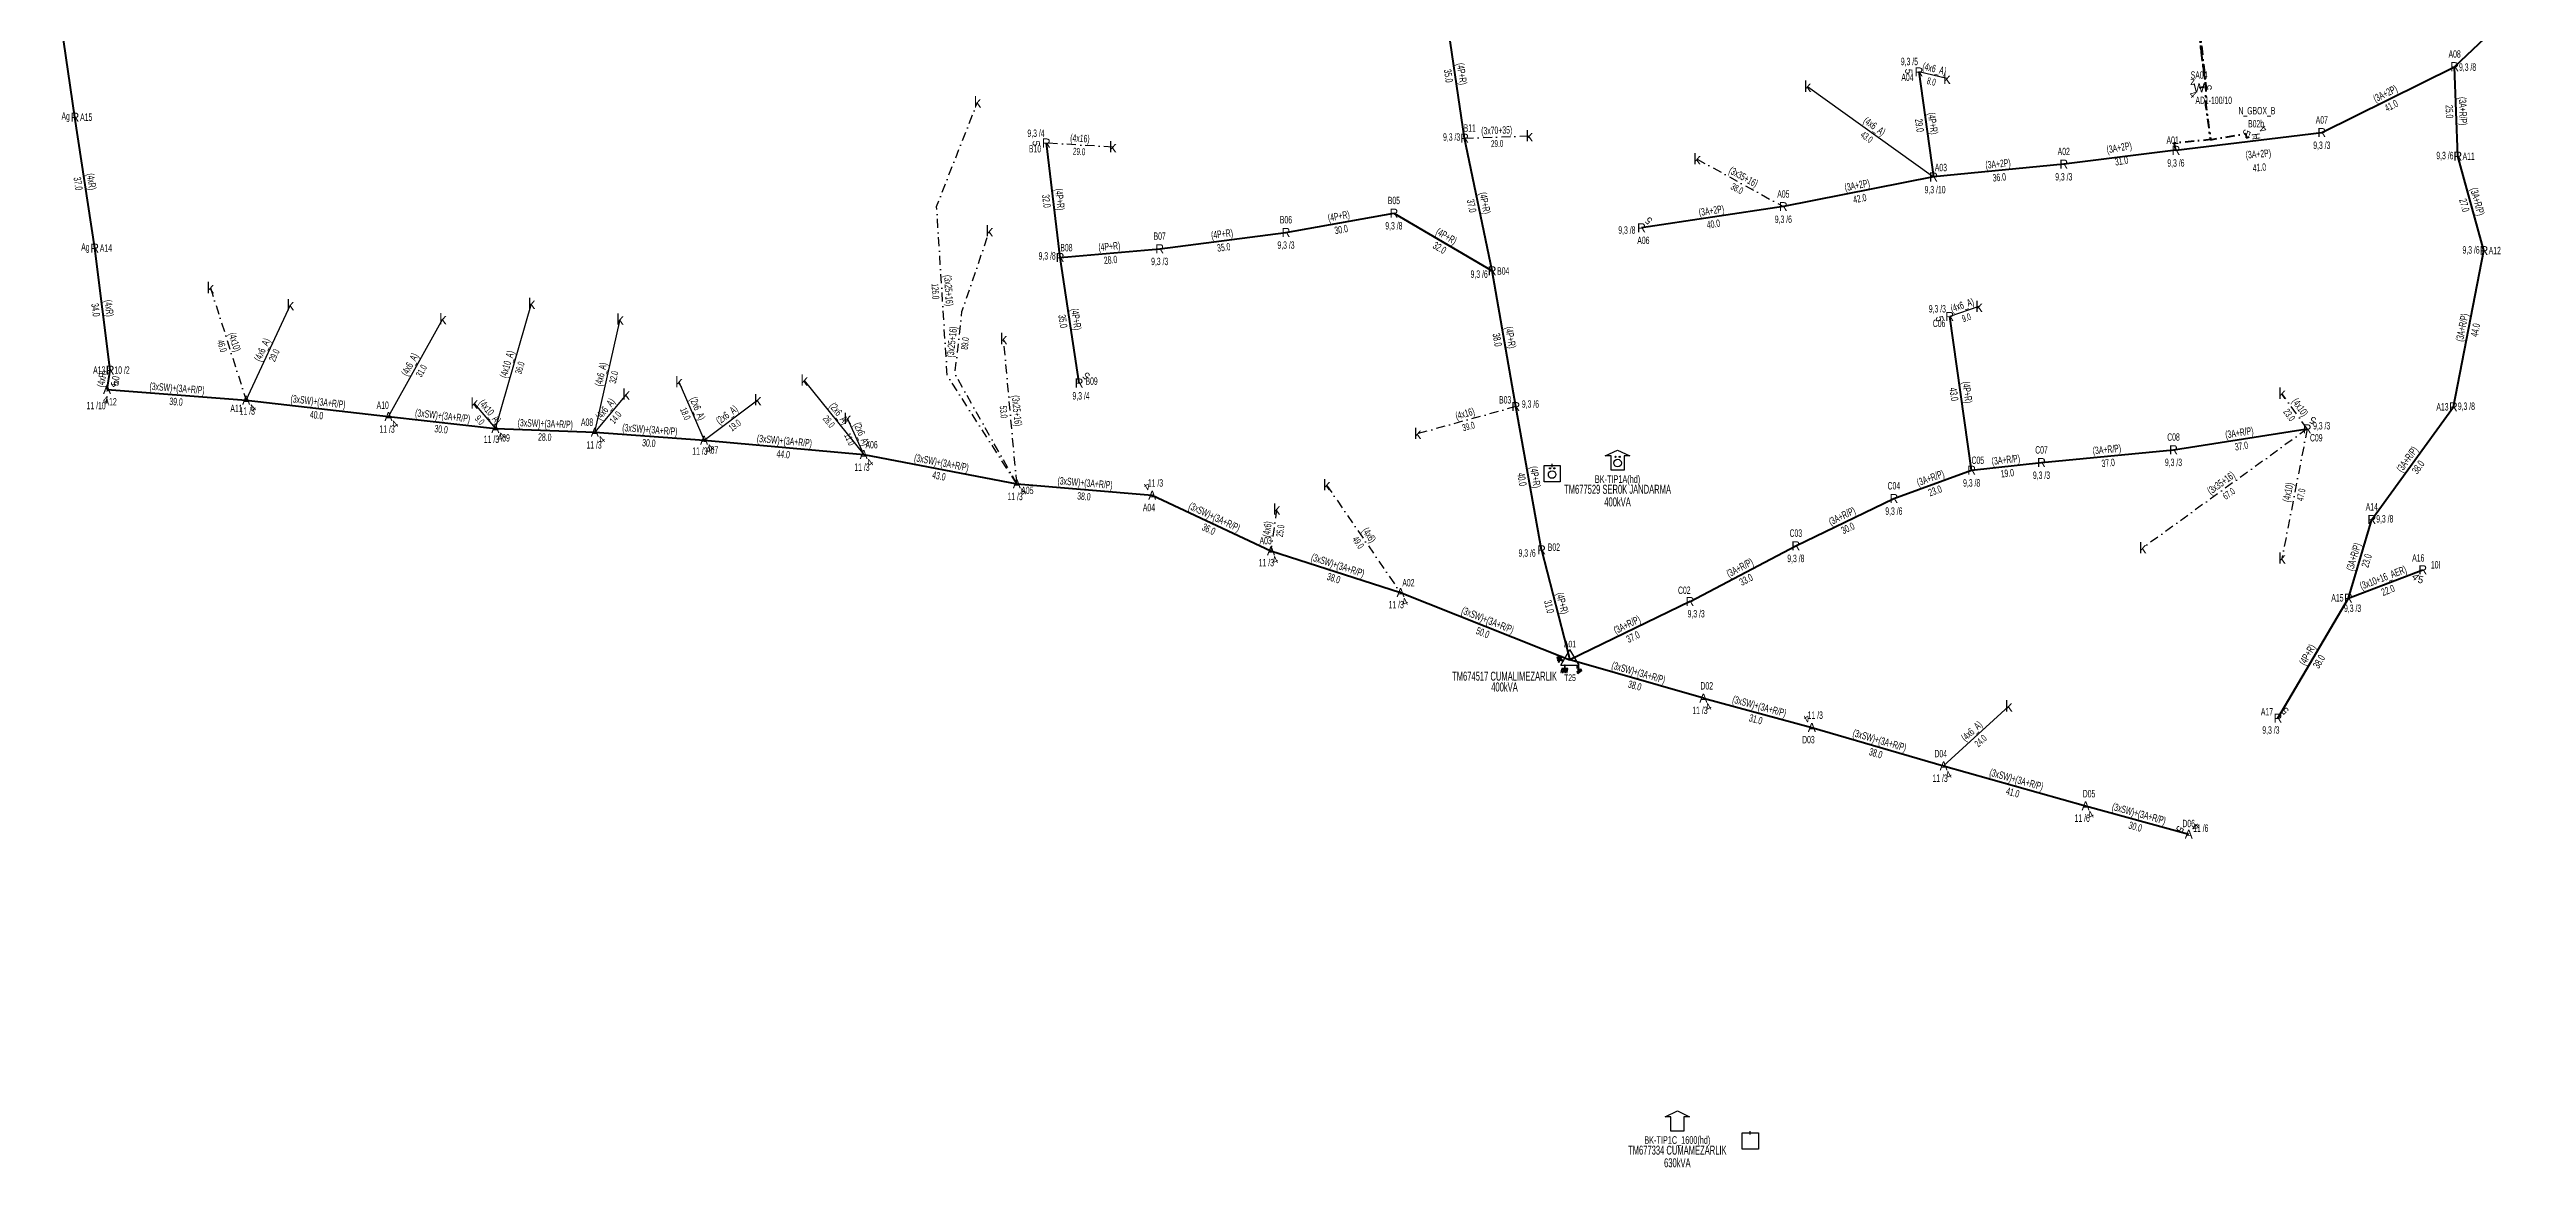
# Model space of a CAD drawing. Header units: millimetres. Extents: x 595692 to 597161, y 4087450 to 4088540.
# Drawn here: x 595716 to 596401, y 4087608 to 4087917 of the extents above; entities that cross this region are included whole.
import ezdxf
from ezdxf.enums import TextEntityAlignment as Align

# ---------------------------------------------------------------- set-up
doc = ezdxf.new("R2010")
doc.units = ezdxf.units.MM
doc.linetypes.add('DASHDOT', pattern=[5, 2.5, -1.25, 0, -1.25])
for name, color, linetype, lineweight in [('DIREK_AG_MEVCUT', 120, 'Continuous', 25), ('DIREK_AYD_MEVCUT', 190, 'Continuous', 25), ('DIREK_BOX_MEVCUT', 5, 'Continuous', 25), ('DIREK_OG_MEVCUT', 16, 'Continuous', 25), ('HAT_ABONE_HAVAI_MEVCUT', 56, 'Continuous', 30), ('HAT_ABONE_YERALTI_MEVCUT', 56, 'DASHDOT', 30), ('HAT_AG_HAVAI_MEVCUT', 126, 'Continuous', 50), ('HAT_AG_YERALTI_MEVCUT', 126, 'DASHDOT', 50), ('HAT_AYD_YERALTI_MEVCUT', 150, 'DASHDOT', 40), ('HAT_BOX_YERALTI_MEVCUT', 192, 'DASHDOT', 50), ('HAT_OG_HAVAI_MEVCUT', 48, 'Continuous', 70), ('KOFRE_ABONE_MEVCUT', 6, 'Continuous', 25), ('TRAFO_MEVCUT', 5, 'Continuous', 30), ('TRAFO_TADILAT_BYSK', 5, 'Continuous', 30)]:
    doc.layers.add(name, color=color, linetype=linetype, lineweight=lineweight)
doc.styles.add('Direk', font='B_CAD')
doc.styles.get("Standard").update_dxf_attribs({"font": 'Arial'})

# ---------------------------------------------------------------- blocks, each defined once
blk = doc.blocks.new('MEV_BINA_KARE')
at = {"layer": 'TRAFO_MEVCUT', "linetype": 'Continuous'}
for p, q in [((-2.25, -2.25), (-2.25, 2.25)), ((-2.25, 2.25), (2.25, 2.25)), ((0, 1.8), (0, 2.7)), ((2.25, 2.25), (2.25, -2.25)), ((2.25, -2.25), (-2.25, -2.25))]:
    blk.add_line(p, q, dxfattribs=at)
blk = doc.blocks.new('MEV_BETKOSK')
at = {"layer": 'TRAFO_MEVCUT', "linetype": 'Continuous'}
for p, q in [((-3.4, 2), (0, 3.6)), ((-1.8, 2), (-3.4, 2)), ((-1.8, -2), (-1.8, 2)), ((0, 3.6), (3.4, 2)), ((3.4, 2), (1.8, 2)), ((1.8, 2), (1.8, -2)), ((1.8, -2), (-1.8, -2))]:
    blk.add_line(p, q, dxfattribs=at)
blk = doc.blocks.new('MEV_DIREK')
h = blk.add_hatch(color=32)
h.paths.add_polyline_path([(-2.14, 0.97), (-2.35, 1.09), (-3.31, -0.55), (-3.09, -0.67), (-2.67, 0.06), (-1.89, -0.39), (-1.79, -0.22), (-2.56, 0.23)])
h.paths.add_polyline_path([(-3.46, -0.17), (-3.33, -0.25), (-2.61, 0.99), (-2.74, 1.06)])
h.paths.add_polyline_path([(-3.54, 0.29), (-3.41, 0.22), (-3.05, 0.82), (-3.18, 0.9)])
h.paths.add_polyline_path([(-3.58, 0.81), (-3.66, 0.68), (-3.53, 0.61), (-3.45, 0.74)])
h.paths.add_polyline_path([(-1.51, -2.34), (-2.26, -2.33), (-2.52, -3.47), (-2.42, -3.47), (-2.21, -2.53), (-1.91, -2.54), (-2.12, -3.47), (-2.02, -3.47), (-1.81, -2.54), (-1.51, -2.54), (-1.72, -3.47), (-1.62, -3.48), (-1.41, -2.54), (-1.11, -2.54), (-1.32, -3.48), (-1.22, -3.48), (-1.01, -2.54), (-0.71, -2.55), (-0.92, -3.48), (-0.82, -3.48), (-0.56, -2.35), (-1.31, -2.34), (-1.31, -1.44), (-1.51, -1.44)])
at = {"layer": 'TRAFO_MEVCUT'}
for points in [[(2.35, -1.57), (2.12, -1.92), (2.08, -1.44), (1.94, -1.44), (2.01, -2.32), (2.25, -1.96), (2.31, -2.67), (2.1, -2.67), (2.39, -2.87), (2.4, -2.86), (2.64, -2.49), (2.45, -2.63)], [(2.35, -1.57), (2.12, -1.92), (2.08, -1.44), (1.94, -1.44), (2.01, -2.32), (2.25, -1.96), (2.31, -2.67), (2.1, -2.67), (2.39, -2.87), (1.98, -3.19), (2.2, -3.79), (2.26, -3.74), (2.08, -3.26), (2.26, -3.13), (2.44, -3.6), (2.49, -3.56), (2.32, -3.08), (2.49, -2.94), (2.67, -3.42), (2.73, -3.38), (2.55, -2.9), (2.73, -2.76), (2.91, -3.24), (2.97, -3.2), (2.79, -2.72), (2.97, -2.58), (3.15, -3.06), (3.21, -3.01), (2.98, -2.42), (2.4, -2.86), (2.64, -2.49), (2.45, -2.63)], [(2.97, -2.58), (3.15, -3.06), (3.21, -3.01), (2.98, -2.42), (2.4, -2.86), (2.64, -2.49), (2.45, -2.63), (2.35, -1.57), (2.12, -1.92), (2.08, -1.44), (1.94, -1.44), (2.01, -2.32), (2.25, -1.96), (2.31, -2.67), (2.1, -2.67), (2.39, -2.87), (1.98, -3.19), (2.2, -3.79), (2.26, -3.74), (2.08, -3.26), (2.26, -3.13), (2.44, -3.6), (2.49, -3.56), (2.32, -3.08), (2.49, -2.94), (2.67, -3.42), (2.73, -3.38), (2.55, -2.9), (2.73, -2.76), (2.91, -3.24), (2.97, -3.2), (2.79, -2.72)]]:
    blk.add_hatch(color=32, dxfattribs=at).paths.add_polyline_path(points)
at = {"layer": 'TRAFO_MEVCUT', "linetype": 'Continuous'}
for p, q in [((-2.5, -1.44), (0, 2.89)), ((2.5, -1.44), (0, 2.89)), ((-2.5, -1.44), (2.5, -1.44))]:
    blk.add_line(p, q, dxfattribs=at)
at = {"layer": 'TRAFO_MEVCUT', "color": 32, "flags": 128}
blk.add_lwpolyline([(1.94, -1.44), (2.08, -1.44), (2.12, -1.92), (2.35, -1.57), (2.45, -2.63), (2.64, -2.49), (2.4, -2.86), (2.98, -2.42), (3.21, -3.01), (3.15, -3.06), (2.97, -2.58), (2.79, -2.72), (2.97, -3.2), (2.91, -3.24), (2.73, -2.76), (2.55, -2.9), (2.73, -3.38), (2.67, -3.42), (2.49, -2.94), (2.32, -3.08), (2.49, -3.56), (2.44, -3.6), (2.26, -3.13), (2.08, -3.26), (2.26, -3.74), (2.2, -3.79), (1.98, -3.19), (2.39, -2.87), (2.1, -2.67), (2.31, -2.67), (2.25, -1.96), (2.01, -2.32), (1.94, -1.44)], dxfattribs=at)
at = {"layer": 'TRAFO_TADILAT_BYSK', "color": 32, "flags": 128}
for points in [[(-3.53, 0.61), (-3.45, 0.74), (-3.58, 0.81), (-3.66, 0.68), (-3.53, 0.61)], [(-3.41, 0.22), (-3.05, 0.82), (-3.18, 0.9), (-3.54, 0.29), (-3.41, 0.22)], [(-3.33, -0.25), (-2.61, 0.99), (-2.74, 1.06), (-3.46, -0.17), (-3.33, -0.25)], [(-1.79, -0.22), (-2.56, 0.23), (-2.14, 0.97), (-2.35, 1.09), (-3.31, -0.55), (-3.09, -0.67), (-2.67, 0.06), (-1.89, -0.39), (-1.79, -0.22)], [(-1.31, -1.44), (-1.51, -1.44), (-1.51, -2.34), (-2.26, -2.33), (-2.52, -3.47), (-2.42, -3.47), (-2.21, -2.53), (-1.91, -2.54), (-2.12, -3.47), (-2.02, -3.47), (-1.81, -2.54), (-1.51, -2.54), (-1.72, -3.47), (-1.62, -3.48), (-1.41, -2.54), (-1.11, -2.54), (-1.32, -3.48), (-1.22, -3.48), (-1.01, -2.54), (-0.71, -2.55), (-0.92, -3.48), (-0.82, -3.48), (-0.56, -2.35), (-1.31, -2.34), (-1.31, -1.44)]]:
    blk.add_lwpolyline(points, dxfattribs=at)
blk = doc.blocks.new('MEV_OZELBINA_KARE')
at = {"layer": 'TRAFO_MEVCUT', "linetype": 'Continuous'}
for p, q in [((-2.25, 2.25), (2.25, 2.25)), ((-2.25, -2.25), (-2.25, 2.25)), ((0, 1.8), (0, 2.7)), ((2.25, 2.25), (2.25, -2.25)), ((2.25, -2.25), (-2.25, -2.25))]:
    blk.add_line(p, q, dxfattribs=at)
for centre, radius in [((0, -0.215091), 1.049264), ((-0.592312, 1.488957), 0.15614), ((0.592312, 1.488957), 0.15614)]:
    blk.add_circle(centre, radius, dxfattribs=at)
blk = doc.blocks.new('MEV_BETKOSK_OZEL')
at = {"layer": 'TRAFO_MEVCUT', "linetype": 'Continuous'}
for p, q in [((-3.4, 2), (0, 3.6)), ((-1.8, 2), (-3.4, 2)), ((-1.8, -2), (-1.8, 2)), ((0, 3.6), (3.4, 2)), ((3.4, 2), (1.8, 2)), ((1.8, 2), (1.8, -2)), ((1.8, -2), (-1.8, -2))]:
    blk.add_line(p, q, dxfattribs=at)
for centre, radius in [((0, 0), 1.049264), ((-0.592312, 1.704048), 0.15614), ((0.592312, 1.704048), 0.15614)]:
    blk.add_circle(centre, radius, dxfattribs=at)

msp = doc.modelspace()

# ---------------------------------------------------------------- linework, layer by layer
at = {"layer": 'HAT_ABONE_HAVAI_MEVCUT'}
for p, q in [((596240.593722, 4087908.758188), (596232.863, 4087910.581)), ((596202.065635, 4087906.56865), (596236.906, 4087881.534)), ((595770.234582, 4087819.81753), (595782.485977, 4087846.169977)), ((595809.599764, 4087815.330114), (595824.636836, 4087842.27553)), ((595839.155536, 4087812.012217), (595849.17518, 4087846.51776)), ((595866.649895, 4087810.971017), (595873.645923, 4087842.173317)), ((596249.458856, 4087845.715153), (596241.374851, 4087842.994818)), ((595875.330503, 4087821.426382), (595866.649895, 4087810.971017)), ((595889.905767, 4087824.853922), (595896.86887, 4087808.737592)), ((595924.572653, 4087825.297232), (595941.028255, 4087804.772979)), ((595833.304661, 4087818.943843), (595839.155536, 4087812.012217)), ((595896.86887, 4087808.737592), (595911.716646, 4087819.888843)), ((595941.028255, 4087804.772979), (595936.542038, 4087814.746441)), ((596239.693137, 4087718.698374), (596257.725321, 4087735.235629))]:
    msp.add_line(p, q, dxfattribs=at)
at = {"layer": 'HAT_ABONE_YERALTI_MEVCUT', "flags": 128}
for points in [[(595983.379049, 4087796.691471), (595964.123154, 4087826.657223), (595961.201294, 4087873.406982), (595972.499153, 4087902.236)], [(596009.909832, 4087889.822786), (595991.541, 4087890.926)], [(596107.208493, 4087892.271163), (596125.103136, 4087892.890016)], [(596171.498485, 4087886.490228), (596195.372, 4087873.342)], [(595983.379049, 4087796.691471), (595966.265852, 4087827.046804), (595968.213758, 4087844.383173), (595975.810594, 4087866.589309)], [(595760.355914, 4087850.895668), (595770.234582, 4087819.81753)], [(595983.379049, 4087796.691471), (595979.706407, 4087836.786337)], [(596340.256038, 4087811.891612), (596333.275773, 4087821.68404)], [(596121.392921, 4087818.052119), (596094.227242, 4087810.577041)], [(596340.256038, 4087811.891612), (596294.767157, 4087778.979933)], [(596340.256038, 4087811.891612), (596333.275773, 4087776.132993)], [(596069.053073, 4087796.356045), (596089.500081, 4087766.624915)], [(596055.221784, 4087789.670922), (596053.672227, 4087778.204066)]]:
    msp.add_lwpolyline(points, dxfattribs=at)
at = {"layer": 'HAT_AG_HAVAI_MEVCUT'}
for p, q in [((595722.902528, 4087898.063961), (595715.86121, 4087945.741991)), ((596400.887697, 4087930.854342), (596381.023, 4087912.035)), ((596107.208493, 4087892.271163), (596102.014653, 4087927.265147)), ((596232.863, 4087910.581), (596236.906, 4087881.534)), ((596344.287513, 4087893.811055), (596381.023, 4087912.035)), ((596381.914, 4087887.283), (596381.023, 4087912.035)), ((595728.357098, 4087861.875963), (595722.902528, 4087898.063961)), ((595995.351, 4087859.27), (595991.541, 4087890.926)), ((596114.831414, 4087855.613946), (596107.208493, 4087892.271163)), ((596303.943687, 4087888.905842), (596272.92, 4087885.095)), ((596303.943687, 4087888.905842), (596344.287513, 4087893.811055)), ((596272.92, 4087885.095), (596236.906, 4087881.534)), ((596389.142814, 4087861.183871), (596381.914, 4087887.283)), ((596236.906, 4087881.534), (596195.372, 4087873.342)), ((596057.82, 4087866.218), (596087.659, 4087871.549)), ((596087.659, 4087871.549), (596114.831414, 4087855.613946)), ((596195.372, 4087873.342), (596156.145, 4087867.474)), ((595732.634851, 4087828.147771), (595728.357098, 4087861.875963)), ((595995.351, 4087859.27), (596022.887, 4087861.696)), ((596022.887, 4087861.696), (596057.82, 4087866.218)), ((596000.601, 4087824.572), (595995.351, 4087859.27)), ((596121.392921, 4087818.052119), (596114.831414, 4087855.613946)), ((596380.683, 4087817.973), (596389.142814, 4087861.183871)), ((596247.448488, 4087800.448877), (596241.374851, 4087842.994818)), ((595731.753, 4087822.755), (595732.634851, 4087828.147771)), ((596128.495303, 4087778.439951), (596121.392921, 4087818.052119)), ((596358.120544, 4087786.849399), (596380.683, 4087817.973)), ((596303.270452, 4087806.132583), (596340.256038, 4087811.891612)), ((596225.939, 4087792.66), (596247.448488, 4087800.448877)), ((596247.448488, 4087800.448877), (596266.76427, 4087802.583334)), ((596266.76427, 4087802.583334), (596303.270452, 4087806.132583)), ((596198.829277, 4087779.574328), (596225.939, 4087792.66)), ((596351.634, 4087765.1), (596358.120544, 4087786.849399)), ((596169.560512, 4087764.154798), (596198.829277, 4087779.574328)), ((596128.495303, 4087778.439951), (596136.362, 4087747.993)), ((596351.634, 4087765.1), (596372.209776, 4087772.953976)), ((596169.560512, 4087764.154798), (596136.362, 4087747.993)), ((596332.14, 4087731.912), (596351.634, 4087765.1))]:
    msp.add_line(p, q, dxfattribs=at)
at = {"layer": 'HAT_AG_YERALTI_MEVCUT', "flags": 128}
msp.add_lwpolyline([(596303.943687, 4087888.905842), (596303.497706, 4087890.981296), (596312.181748, 4087891.791062), (596313.60582, 4087892.014445), (596312.684362, 4087898.464651), (596312.321363, 4087901.368639), (596312.346704, 4087906.443238), (596310.285239, 4087924.622692), (596308.543377, 4087940.237028), (596307.055083, 4087952.833078), (596304.223503, 4087973.418067), (596301.55524, 4087993.085075), (596299.361382, 4088007.514292), (596299.14659, 4088008.760086), (596303.700181, 4088009.705171), (596307.953064, 4088010.843568), (596311.626008, 4088012.024925), (596314.482742, 4088012.218238), (596318.800062, 4088012.733738), (596318.344, 4088013.076)], dxfattribs=at)
at = {"layer": 'HAT_AYD_YERALTI_MEVCUT', "flags": 128}
msp.add_lwpolyline([(596306.945657, 4087940.177497), (596308.247746, 4087940.0747), (596310.930104, 4087916.000507), (596312.158475, 4087906.428147), (596310.342403, 4087906.222554)], dxfattribs=at)
at = {"layer": 'HAT_BOX_YERALTI_MEVCUT', "flags": 128}
msp.add_lwpolyline([(596305.924658, 4087952.574726), (596306.653001, 4087952.592396), (596307.082586, 4087948.855015), (596309.400568, 4087930.801979), (596311.147359, 4087914.387115), (596312.185535, 4087906.459227), (596312.119397, 4087901.384051), (596313.459274, 4087891.836685), (596323.260235, 4087893.539986), (596323.344004, 4087892.395145), (596324.851844, 4087892.758143), (596326.112967, 4087892.752418)], dxfattribs=at)
at = {"layer": 'HAT_OG_HAVAI_MEVCUT'}
for p, q in [((595731.753, 4087822.755), (595770.234582, 4087819.81753)), ((595770.234582, 4087819.81753), (595809.599764, 4087815.330114)), ((595809.599764, 4087815.330114), (595839.155536, 4087812.012217)), ((595839.155536, 4087812.012217), (595866.649895, 4087810.971017)), ((595866.649895, 4087810.971017), (595896.86887, 4087808.737592)), ((595896.86887, 4087808.737592), (595941.028255, 4087804.772979)), ((595941.028255, 4087804.772979), (595983.379049, 4087796.691471)), ((595983.379049, 4087796.691471), (596020.81919, 4087793.529042)), ((596020.81919, 4087793.529042), (596053.672227, 4087778.204066)), ((596053.672227, 4087778.204066), (596089.500081, 4087766.624915)), ((596089.500081, 4087766.624915), (596136.362, 4087747.993)), ((596173.249056, 4087737.474621), (596136.362, 4087747.993)), ((596173.249056, 4087737.474621), (596203.247075, 4087729.344929)), ((596203.247075, 4087729.344929), (596239.693137, 4087718.698374)), ((596239.693137, 4087718.698374), (596278.965, 4087707.658)), ((596278.965, 4087707.658), (596307.485, 4087699.806))]:
    msp.add_line(p, q, dxfattribs=at)

# ---------------------------------------------------------------- block references
at = {"layer": 'TRAFO_MEVCUT'}
for name, p in [('MEV_OZELBINA_KARE', (596131.426491, 4087799.488817)), ('MEV_OZELBINA_KARE', (596131.426491, 4087799.488817)), ('MEV_BETKOSK_OZEL', (596149.517796, 4087802.446386)), ('MEV_BETKOSK_OZEL', (596149.517796, 4087802.446386)), ('MEV_DIREK', (596136.362, 4087747.993)), ('MEV_BETKOSK', (596166.052798, 4087619.727849)), ('MEV_BINA_KARE', (596186.227, 4087614.984))]:
    msp.add_blockref(name, p, dxfattribs=at)

# ---------------------------------------------------------------- texts
at = {"layer": 'DIREK_AG_MEVCUT', "width": 0.53}
for s, p in [('A08', (596381.023, 4087915.535)), ('A04', (596229.694187, 4087909.094855)), ('9,3 /5', (596230.232561, 4087913.468945)), ('9,3 /8', (596384.608959, 4087911.92422)), ('Ag', (595720.325825, 4087898.365366)), ('A15', (595726.005269, 4087898.0774)), ('B11', (596108.631505, 4087895.079412)), ('A07', (596344.287513, 4087897.311055)), ('9,3 /4', (595988.676836, 4087893.62383)), ('B10', (595988.416617, 4087889.348587)), ('9,3 /3', (596103.628638, 4087892.58956)), ('A02', (596272.92, 4087888.595)), ('A01', (596303.023184, 4087891.716038)), ('9,3 /3', (596344.287513, 4087890.311055)), ('A03', (596238.939284, 4087884.153707)), ('9,3 /3', (596272.92, 4087881.595)), ('9,3 /6', (596303.943687, 4087885.405842)), ('9,3 /6', (596378.334824, 4087887.468418)), ('A11', (596384.903292, 4087887.27884)), ('B05', (596087.659, 4087875.049)), ('A05', (596195.372, 4087876.842)), ('9,3 /10', (596237.328085, 4087878.034)), ('B06', (596057.82, 4087869.718)), ('9,3 /8', (596087.659, 4087868.049)), ('9,3 /6', (596195.372, 4087869.842)), ('Ag', (595725.780394, 4087862.177368)), ('A14', (595731.459839, 4087861.871803)), ('B08', (595997.093947, 4087862.006153)), ('B07', (596022.887, 4087865.196)), ('9,3 /3', (596057.82, 4087862.718)), ('9,3 /8', (596152.096201, 4087866.868337)), ('A06', (596156.662806, 4087864.012515)), ('9,3 /6', (596385.563637, 4087861.369289)), ('A12', (596392.132105, 4087861.197309)), ('9,3 /8', (595991.768941, 4087859.730102)), ('9,3 /3', (596022.887, 4087858.196)), ('9,3 /6', (596111.252238, 4087854.677566)), ('B04', (596117.898204, 4087855.544781)), ('9,3 /3', (596237.960607, 4087845.098444)), ('C06', (596238.447612, 4087841.076154)), ('A13', (595729.603503, 4087828.16185)), ('10 /2', (595735.90768, 4087828.147931)), ('9,3 /4', (596001.137975, 4087821.023058)), ('B09', (596004.061612, 4087825.09561)), ('B03', (596118.436238, 4087819.925092)), ('9,3 /6', (596125.420177, 4087818.764907)), ('9,3 /3', (596344.249266, 4087812.756314)), ('A13', (596377.652331, 4087817.986438)), ('9,3 /8', (596384.268959, 4087818.158418)), ('C07', (596266.76427, 4087806.083334)), ('C08', (596303.270452, 4087809.632583)), ('C09', (596342.75611, 4087809.442197)), ('C05', (596249.148774, 4087803.216537)), ('9,3 /3', (596266.76427, 4087799.083334)), ('9,3 /3', (596303.270452, 4087802.632583)), ('C04', (596225.939, 4087796.16)), ('9,3 /8', (596247.448488, 4087796.948877)), ('9,3 /6', (596225.939, 4087789.16)), ('A14', (596358.120544, 4087790.349399)), ('9,3 /8', (596361.706503, 4087787.034817)), ('B02', (596131.914624, 4087779.187106)), ('C03', (596198.829277, 4087783.074328)), ('9,3 /6', (596124.504264, 4087777.567869)), ('9,3 /8', (596198.829277, 4087776.074328)), ('A16', (596370.96163, 4087776.223858)), ('10I', (596375.767125, 4087774.311851)), ('C02', (596167.978644, 4087767.276928)), ('A15', (596348.600448, 4087765.184981)), ('9,3 /3', (596171.264809, 4087760.791029)), ('9,3 /3', (596352.810215, 4087762.290124)), ('A17', (596329.122104, 4087733.684655)), ('9,3 /3', (596330.213602, 4087728.632361))]:
    msp.add_text(s, height=2.05, dxfattribs=at).set_placement(p, align=Align.MIDDLE_CENTER)
at = {"layer": 'DIREK_AG_MEVCUT', "color": 32, "style": 'Direk'}
for s, rotation, p in [('5', 627.328327, (596230.066043, 4087910.711515)), ('5', 631.712951, (595988.742251, 4087890.842302)), ('5', 135.000001, (596158.124899, 4087869.453899)), ('5', 283.361438, (596238.650643, 4087842.347757)), ('5', 135.000001, (596002.580899, 4087826.551899)), ('5', 507.218304, (596341.772069, 4087814.245683)), ('4', 315.000001, (596370.229877, 4087770.974077)), ('5', 347.946175, (596371.625051, 4087770.215711)), ('5', 135.000001, (596334.119899, 4087733.891899))]:
    msp.add_text(s, height=2, rotation=rotation, dxfattribs=at).set_placement(p, align=Align.MIDDLE_CENTER)
at = {"layer": 'DIREK_AG_MEVCUT', "style": 'Direk'}
for p in [(596232.863, 4087910.581), (596381.023, 4087912.035), (595722.902528, 4087898.063961), (595991.541, 4087890.926), (596107.208493, 4087892.271163), (596303.943687, 4087888.905842), (596344.287513, 4087893.811055), (596236.906, 4087881.534), (596272.92, 4087885.095), (596381.914, 4087887.283), (596087.659, 4087871.549), (596156.145, 4087867.474), (596195.372, 4087873.342), (595728.357098, 4087861.875963), (596022.887, 4087861.696), (596057.82, 4087866.218), (596389.142814, 4087861.183871), (595995.351, 4087859.27), (596114.831414, 4087855.613946), (596241.374851, 4087842.994818), (595732.634851, 4087828.147771), (596000.601, 4087824.572), (596121.392921, 4087818.052119), (596380.683, 4087817.973), (596303.270452, 4087806.132583), (596340.256038, 4087811.891612), (596247.448488, 4087800.448877), (596266.76427, 4087802.583334), (596225.939, 4087792.66), (596358.120544, 4087786.849399), (596128.495303, 4087778.439951), (596198.829277, 4087779.574328), (596372.209776, 4087772.953976), (596351.634, 4087765.1), (596169.560512, 4087764.154798), (596332.14, 4087731.912)]:
    msp.add_text('R', height=2.5, dxfattribs=at).set_placement(p, align=Align.MIDDLE_CENTER)
at = {"layer": 'DIREK_AYD_MEVCUT', "width": 0.53}
for s, p in [('SA04', (596310.342403, 4087909.722554)), ('AD1-100/10', (596314.392825, 4087902.722554))]:
    msp.add_text(s, height=2.05, dxfattribs=at).set_placement(p, align=Align.MIDDLE_CENTER)
at = {"layer": 'DIREK_AYD_MEVCUT', "color": 32, "style": 'Direk'}
for s, rotation, p in [('4', 317.084728, (596308.640113, 4087904.391651)), ('5', 91.042364, (596312.84199, 4087906.273491))]:
    msp.add_text(s, height=2, rotation=rotation, dxfattribs=at).set_placement(p, align=Align.MIDDLE_CENTER)
at = {"layer": 'DIREK_AYD_MEVCUT', "color": 40, "style": 'Direk'}
msp.add_text('z', height=2, dxfattribs=at).set_placement((596308.574636, 4087907.990321), align=Align.MIDDLE_CENTER)
at = {"layer": 'DIREK_AYD_MEVCUT', "style": 'Direk'}
msp.add_text('W', height=2.5, dxfattribs=at).set_placement((596310.342403, 4087906.222554), align=Align.MIDDLE_CENTER)
at = {"layer": 'DIREK_BOX_MEVCUT', "width": 0.53}
for s, p in [('N_GBOX_B', (596326.348916, 4087899.870126)), ('B02b', (596326.112967, 4087896.252418))]:
    msp.add_text(s, height=2.05, dxfattribs=at).set_placement(p, align=Align.MIDDLE_CENTER)
at = {"layer": 'DIREK_BOX_MEVCUT', "color": 32, "style": 'Direk'}
for s, rotation, p in [('4', 135.000001, (596328.092866, 4087894.732317)), ('5', 247.369943, (596323.528543, 4087893.829801))]:
    msp.add_text(s, height=2, rotation=rotation, dxfattribs=at).set_placement(p, align=Align.MIDDLE_CENTER)
at = {"layer": 'DIREK_BOX_MEVCUT', "style": 'Direk', "width": 0.8}
msp.add_text('H', height=2.25, rotation=277.386043, dxfattribs=at).set_placement((596326.112967, 4087892.752418), align=Align.MIDDLE_CENTER)
at = {"layer": 'DIREK_OG_MEVCUT', "style": 'Direk'}
for p in [(595731.753, 4087822.755), (595770.234582, 4087819.81753), (595809.599764, 4087815.330114), (595839.155536, 4087812.012217), (595866.649895, 4087810.971017), (595896.86887, 4087808.737592), (595941.028255, 4087804.772979), (595983.379049, 4087796.691471), (596020.81919, 4087793.529042), (596053.672227, 4087778.204066), (596089.500081, 4087766.624915), (596173.249056, 4087737.474621), (596203.247075, 4087729.344929), (596239.693137, 4087718.698374), (596278.965, 4087707.658), (596307.485, 4087699.806)]:
    msp.add_text('A', height=2.5, dxfattribs=at).set_placement(p, align=Align.MIDDLE_CENTER)
at = {"layer": 'DIREK_OG_MEVCUT', "color": 32, "style": 'Direk'}
for s, rotation, p in [('4', 353.173877, (595731.420201, 4087819.974848)), ('5', 126.943404, (595733.990843, 4087824.437872)), ('4', 399.565746, (595772.018079, 4087817.659026)), ('4', 398.545764, (595811.344555, 4087813.140204)), ('4', 400.713065, (595840.981896, 4087809.889857)), ('4', 401.80217, (595868.516265, 4087808.883755)), ('4', 400.321415, (595898.680679, 4087806.602798)), ('4', 397.033144, (595942.714631, 4087802.537775)), ('4', 397.184213, (595985.071311, 4087794.460721)), ('4', 570.082116, (596019.415716, 4087795.951904)), ('4', 383.541049, (596054.790563, 4087775.637098)), ('4', 385.203702, (596090.692426, 4087764.091476)), ('4', 389.46054, (596174.626163, 4087735.036676)), ('4', 569.276295, (596201.877814, 4087731.78729)), ('4', 389.006933, (596241.0509, 4087716.249603)), ('4', 389.452423, (596280.341762, 4087705.21986)), ('5', 239.803472, (596305.064945, 4087701.214309)), ('4', 135.000001, (596309.464899, 4087701.785899))]:
    msp.add_text(s, height=2, rotation=rotation, dxfattribs=at).set_placement(p, align=Align.MIDDLE_CENTER)
at = {"layer": 'DIREK_OG_MEVCUT', "width": 0.53}
for s, p in [('A12', (595732.770712, 4087819.40623)), ('11 /10', (595728.746592, 4087818.331956)), ('A11', (595767.557368, 4087817.563084)), ('11 /3', (595770.553101, 4087816.832654)), ('A10', (595808.001751, 4087818.44401)), ('A08', (595864.51454, 4087813.744148)), ('11 /3', (595809.205185, 4087811.842172)), ('11 /3', (595838.07941, 4087809.027341)), ('A09', (595841.487132, 4087809.401918)), ('11 /3', (595866.45437, 4087807.471419)), ('11 /3', (595895.734096, 4087805.752717)), ('A07', (595899.123096, 4087806.060194)), ('A06', (595943.197111, 4087807.519989)), ('11 /3', (595940.541413, 4087801.294318)), ('11 /3', (595982.901412, 4087793.211773)), ('A05', (595986.308996, 4087794.899918)), ('11 /3', (596021.726218, 4087796.933625)), ('A04', (596019.918169, 4087790.147006)), ('A03', (596052.185686, 4087781.00347)), ('11 /3', (596052.379675, 4087774.915825)), ('A02', (596091.682821, 4087769.360906)), ('11 /3', (596088.304314, 4087763.302871)), ('D02', (596174.186713, 4087740.846683)), ('11 /3', (596172.304894, 4087734.079164)), ('11 /3', (596204.202227, 4087732.737603)), ('D03', (596202.298579, 4087725.9759)), ('D04', (596238.898673, 4087722.107014)), ('11 /3', (596238.721932, 4087715.309834)), ('D05', (596279.903135, 4087711.029929)), ('11 /6', (596278.020378, 4087704.262752)), ('D06', (596307.461344, 4087702.791196)), ('11 /6', (596310.824522, 4087701.502791))]:
    msp.add_text(s, height=2.05, dxfattribs=at).set_placement(p, align=Align.MIDDLE_CENTER)
at = {"layer": 'HAT_ABONE_HAVAI_MEVCUT', "lineweight": 30, "width": 0.53}
for s, rotation, p in [('(4x6_A)', 346.732664, (596236.923431, 4087910.496907)), ('(4x6_A)', 324.30075, (596219.981819, 4087894.741603)), ('(4x6_A)', 378.598518, (596245.145759, 4087845.160595)), ('(4x6_A)', 65.066029, (595775.589505, 4087833.352091)), ('(4x6_A)', 60.836003, (595816.376056, 4087829.217036)), ('(4x10_A)', 73.807877, (595843.349076, 4087829.502019)), ('(4x6_A)', 77.362427, (595869.318502, 4087826.758133)), ('(4x10_A)', 310.167176, (595836.87964, 4087816.026297)), ('(4x6_A)', 410.298715, (595870.336222, 4087816.741667)), ('(2x6_A)', 293.366887, (595894.167604, 4087817.132882)), ('(2x6_A)', 36.907957, (595903.782306, 4087814.992879)), ('(2x6_A)', 308.721374, (595933.463622, 4087815.566809)), ('(2x6_A)', 294.218951, (595939.560334, 4087810.108401)), ('(4x6_A)', 42.523831, (596248.134716, 4087727.593448))]:
    msp.add_text(s, height=2.05, rotation=rotation, dxfattribs=at).set_placement(p, align=Align.CENTER)
for s, rotation, p in [('8.0', 346.732664, (596236.53329, 4087908.84228)), ('43.0', 324.30075, (596218.989817, 4087893.361048)), ('9.0', 378.598518, (596245.687948, 4087843.549375)), ('29.0', 65.066029, (595777.131055, 4087832.635416)), ('31.0', 60.836003, (595817.860544, 4087828.388608)), ('36.0', 73.807877, (595844.98164, 4087829.027958)), ('32.0', 77.362427, (595870.977316, 4087826.386201)), ('9.0', 310.167176, (595835.580558, 4087814.929763)), ('14.0', 410.298715, (595871.644177, 4087815.655733)), ('18.0', 293.366887, (595892.607032, 4087816.458632)), ('19.0', 36.907957, (595904.80321, 4087813.633557)), ('26.0', 308.721374, (595932.137287, 4087814.503402)), ('11.0', 294.218951, (595938.00996, 4087809.411019)), ('24.0', 42.523831, (596249.283741, 4087726.340555))]:
    msp.add_text(s, height=1.9, rotation=rotation, dxfattribs=at).set_placement(p, align=Align.TOP_CENTER)
at = {"layer": 'HAT_ABONE_YERALTI_MEVCUT', "lineweight": 30, "width": 0.53}
for s, rotation, p in [('(3x70+35)', 1.98068, (596116.126436, 4087893.430082)), ('(4x16)', 356.563, (596000.776374, 4087891.222864)), ('(3x35+16)', 331.156427, (596183.8453, 4087880.660663)), ('(3x25+16)', 273.576334, (595963.510569, 4087850.085124)), ('(4x10)', 287.633665, (595766.105309, 4087835.614089)), ('(3x25+16)', 83.58916, (595966.39512, 4087835.809897)), ('(3x25+16)', 275.23362, (595982.389184, 4087816.816439)), ('(4x16)', 375.385106, (596107.584572, 4087815.13412)), ('(4x10)', 305.482134, (596337.458057, 4087817.281208)), ('(3x35+16)', 395.88613, (596317.013348, 4087796.124429)), ('(4x10)', 438.954471, (596335.931651, 4087794.175153)), ('(4x6)', 442.304038, (596053.604661, 4087784.051323)), ('(4x6)', 304.517493, (596079.976937, 4087781.972139))]:
    msp.add_text(s, height=2.05, rotation=rotation, dxfattribs=at).set_placement(p, align=Align.CENTER)
for s, rotation, p in [('29.0', 356.563, (596000.674458, 4087889.525922)), ('29.0', 1.98068, (596116.185193, 4087891.731097)), ('38.0', 331.156427, (596183.025186, 4087879.171565)), ('126.0', 273.576334, (595961.81388, 4087849.979081)), ('46.0', 287.633665, (595764.485187, 4087835.099108)), ('89.0', 83.58916, (595968.08449, 4087835.62008)), ('53.0', 275.23362, (595980.696272, 4087816.66137)), ('39.0', 375.385106, (596108.035591, 4087813.495041)), ('23.0', 305.482134, (596336.073753, 4087816.294445)), ('67.0', 395.88613, (596318.009847, 4087794.747117)), ('47.0', 438.954471, (596337.600159, 4087793.849452)), ('25.0', 442.304038, (596055.289349, 4087783.823665)), ('49.0', 304.517493, (596078.576217, 4087781.008821))]:
    msp.add_text(s, height=1.9, rotation=rotation, dxfattribs=at).set_placement(p, align=Align.TOP_CENTER)
at = {"layer": 'HAT_AG_HAVAI_MEVCUT', "lineweight": 30, "width": 0.53}
for s, rotation, p in [('35.0', 278.442263, (596103.770783, 4087909.643364)), ('41.0', 26.385346, (596363.033002, 4087902.161576)), ('29.0', 277.923987, (596234.042616, 4087895.94032)), ('25.0', 272.061591, (596380.61905, 4087899.628422)), ('36.0', 365.646949, (596254.996639, 4087882.468625)), ('31.0', 369.886684, (596288.700945, 4087886.982623)), ('41.0', 4.656622, (596326.950021, 4087885.201167)), ('37.0', 278.571593, (595724.789307, 4087879.843274)), ('32.0', 276.862899, (595992.60209, 4087874.99643)), ('37.0', 281.747317, (596110.187756, 4087873.769498)), ('42.0', 371.157577, (596216.303482, 4087876.604066)), ('27.0', 285.481416, (596384.709247, 4087874.006548)), ('30.0', 10.129523, (596072.888993, 4087868.046749)), ('40.0', 368.507837, (596175.884253, 4087869.567354)), ('35.0', 7.375797, (596040.46262, 4087863.114033)), ('32.0', 329.610835, (596100.815217, 4087862.848255)), ('28.0', 5.034921, (596009.193598, 4087859.63628)), ('34.0', 277.228242, (595729.652729, 4087844.904918)), ('35.0', 278.603908, (595997.135566, 4087841.793838)), ('38.0', 279.908761, (596117.274847, 4087836.686765)), ('44.0', 78.922757, (596385.747071, 4087839.415123)), ('5.0', 80.712929, (595733.032784, 4087825.314212)), ('43.0', 278.124356, (596243.570201, 4087821.601724)), ('37.0', 8.85046, (596321.894023, 4087808.172218)), ('19.0', 6.305786, (596257.199739, 4087800.671248)), ('37.0', 5.553028, (596285.099613, 4087803.511948)), ('38.0', 54.060488, (596370.089963, 4087801.912308)), ('40.0', 280.165008, (596124.107454, 4087798.096024)), ('23.0', 19.906009, (596236.983151, 4087795.755224)), ('30.0', 25.766276, (596212.753634, 4087785.351675)), ('23.0', 73.393307, (596355.691818, 4087775.731769)), ('33.0', 27.781401, (596184.591079, 4087771.112541)), ('22.0', 20.892347, (596362.225009, 4087768.232874)), ('31.0', 284.487815, (596131.605919, 4087763.003894)), ('37.0', 25.95802, (596153.33355, 4087755.309719)), ('38.0', 59.570834, (596342.619918, 4087748.075498))]:
    msp.add_text(s, height=2.05, rotation=rotation, dxfattribs=at).set_placement(p, align=Align.TOP_CENTER)
for s, rotation, p in [('(4P+R)', 278.442263, (596105.452362, 4087909.892946)), ('(3A+2P)', 26.385346, (596362.277512, 4087903.684479)), ('(3A+R/P)', 272.061591, (596382.31795, 4087899.689578)), ('(4P+R)', 277.923987, (596235.726384, 4087896.17468)), ('(3A+2P)', 369.886684, (596288.409055, 4087888.657377)), ('(3A+2P)', 4.656622, (596326.812008, 4087886.895555)), ('(4xR)', 278.571593, (595726.470319, 4087880.09665)), ('(3A+2P)', 365.646949, (596254.829361, 4087884.160375)), ('(4P+R)', 276.862899, (595994.28991, 4087875.19957)), ('(4P+R)', 281.747317, (596111.85215, 4087874.115611)), ('(3A+2P)', 371.157577, (596215.974518, 4087878.271934)), ('(3A+R/P)', 285.481416, (596386.347566, 4087874.460322)), ('(4P+R)', 10.129523, (596072.590007, 4087869.720251)), ('(3A+2P)', 368.507837, (596175.632747, 4087871.248646)), ('(4P+R)', 5.034921, (596009.044402, 4087861.32972)), ('(4P+R)', 7.375797, (596040.24438, 4087864.799967)), ('(4P+R)', 329.610835, (596101.675197, 4087864.314691)), ('(4xR)', 277.228242, (595731.339219, 4087845.118816)), ('(4P+R)', 278.603908, (595998.816434, 4087842.048162)), ('(3A+R/P)', 78.922757, (596384.078743, 4087839.741748)), ('(4P+R)', 279.908761, (596118.949488, 4087836.979301)), ('(4xR)', 80.712929, (595731.355067, 4087825.58856)), ('(4P+R)', 278.124356, (596245.253139, 4087821.841971)), ('(3A+R/P)', 5.553028, (596284.935109, 4087805.20397)), ('(3A+R/P)', 8.85046, (596321.632467, 4087809.851977)), ('(4P+R)', 280.165008, (596125.78077, 4087798.396046)), ('(3A+R/P)', 19.906009, (596236.404338, 4087797.353653)), ('(3A+R/P)', 6.305786, (596257.01302, 4087802.360963)), ('(3A+R/P)', 54.060488, (596368.71358, 4087802.91009)), ('(3A+R/P)', 25.766276, (596212.014643, 4087786.882653)), ('(3A+R/P)', 73.393307, (596354.062726, 4087776.21763)), ('(3A+R/P)', 27.781401, (596183.79871, 4087772.616586)), ('(3x10+16_AER)', 20.892347, (596361.618767, 4087769.821102)), ('(4P+R)', 284.487815, (596133.251861, 4087763.42919)), ('(3A+R/P)', 25.95802, (596152.589439, 4087756.838214)), ('(4P+R)', 59.570834, (596341.154082, 4087748.936502))]:
    msp.add_text(s, height=2.05, rotation=rotation, dxfattribs=at).set_placement(p, align=Align.CENTER)
at = {"layer": 'HAT_OG_HAVAI_MEVCUT', "lineweight": 30, "width": 0.53}
for rotation, p in [(355.634824, (595751.058487, 4087822.133799)), (353.496666, (595790.013445, 4087818.418352)), (353.594858, (595824.472474, 4087814.515859)), (357.83127, (595852.934882, 4087812.341008)), (355.773067, (595881.822033, 4087810.701993)), (354.86976, (595919.024569, 4087807.601881)), (349.196526, (595962.362977, 4087801.56716)), (355.171899, (596002.170661, 4087795.95724)), (334.992332, (596037.605037, 4087786.636867)), (342.089764, (596071.847551, 4087773.223299)), (338.317979, (596113.245316, 4087758.098886)), (344.084062, (596155.038859, 4087743.551293)), (344.836628, (596188.470402, 4087734.230181)), (343.71596, (596221.708445, 4087724.837552)), (344.297903, (596259.559109, 4087713.996466)), (344.606941, (596293.450623, 4087704.551508))]:
    msp.add_text('(3xSW)+(3A+R/P)', height=2.05, rotation=rotation, dxfattribs=at).set_placement(p, align=Align.CENTER)
for s, rotation, p in [('39.0', 355.634824, (595750.929095, 4087820.43873)), ('40.0', 353.496666, (595789.820901, 4087816.729291)), ('30.0', 353.594858, (595824.282826, 4087812.826471)), ('28.0', 357.83127, (595852.87055, 4087810.642226)), ('30.0', 355.773067, (595881.696731, 4087809.006617)), ('44.0', 354.86976, (595918.872555, 4087805.908691)), ('43.0', 349.196526, (595962.044327, 4087799.897291)), ('38.0', 355.171899, (596002.027578, 4087794.263273)), ('36.0', 334.992332, (596036.88638, 4087785.09624)), ('38.0', 342.089764, (596071.324756, 4087771.605682)), ('50.0', 338.317979, (596112.617242, 4087756.519163)), ('38.0', 344.084062, (596154.572674, 4087741.916462)), ('31.0', 344.836628, (596188.025729, 4087732.589369)), ('38.0', 343.71596, (596221.231766, 4087723.205751)), ('41.0', 344.297903, (596259.099028, 4087712.359907)), ('30.0', 344.606941, (596292.999377, 4087702.912492))]:
    msp.add_text(s, height=2.05, rotation=rotation, dxfattribs=at).set_placement(p, align=Align.TOP_CENTER)
at = {"layer": 'KOFRE_ABONE_MEVCUT', "style": 'Direk'}
for p in [(596240.593722, 4087908.758188), (595972.499153, 4087902.236), (596202.065635, 4087906.56865), (596009.909832, 4087889.822786), (596125.103136, 4087892.890016), (596171.498485, 4087886.490228), (595975.810594, 4087866.589309), (595760.355914, 4087850.895668), (595782.485977, 4087846.169977), (595849.17518, 4087846.51776), (595824.636836, 4087842.27553), (595873.645923, 4087842.173317), (596249.458856, 4087845.715153), (595979.706407, 4087836.786337), (595833.304661, 4087818.943843), (595875.330503, 4087821.426382), (595889.905767, 4087824.853922), (595911.716646, 4087819.888843), (595924.572653, 4087825.297232), (596333.275773, 4087821.68404), (595936.542038, 4087814.746441), (596094.227242, 4087810.577041), (596069.053073, 4087796.356045), (596055.221784, 4087789.670922), (596294.767157, 4087778.979933), (596333.275773, 4087776.132993), (596257.725321, 4087735.235629)]:
    msp.add_text('k', height=3, dxfattribs=at).set_placement(p, align=Align.MIDDLE_CENTER)
at = {"layer": 'TRAFO_MEVCUT', "width": 0.6}
for s, height, p in [('TM677529 SER0K JANDARMA', 2.5, (596149.517796, 4087793.946386)), ('TM677529 SER0K JANDARMA', 2.5, (596149.517796, 4087793.946386)), ('BK-TIP1A(hd)', 2.1, (596149.517796, 4087796.946386)), ('BK-TIP1A(hd)', 2.1, (596149.517796, 4087796.946386)), ('400kVA', 2.5, (596149.517796, 4087790.446386)), ('400kVA', 2.5, (596149.517796, 4087790.446386)), ('A01', 1.8, (596136.362, 4087751.493)), ('TM674517 CUMALIMEZARLIK', 2.5, (596118.256654, 4087742.279699)), ('400kVA', 2.5, (596118.256654, 4087739.279699)), ('BK-TIP1C_1600(hd)', 2.1, (596166.052798, 4087614.227849)), ('TM677334 CUMAMEZARLIK', 2.5, (596166.052798, 4087611.227849)), ('630kVA', 2.5, (596166.052798, 4087607.727849))]:
    msp.add_text(s, height=height, dxfattribs=at).set_placement(p, align=Align.CENTER)
msp.add_text('T25', height=1.8, dxfattribs=at).set_placement((596136.362, 4087743.993), align=Align.TOP_CENTER)

doc.saveas('drawing.dxf')
